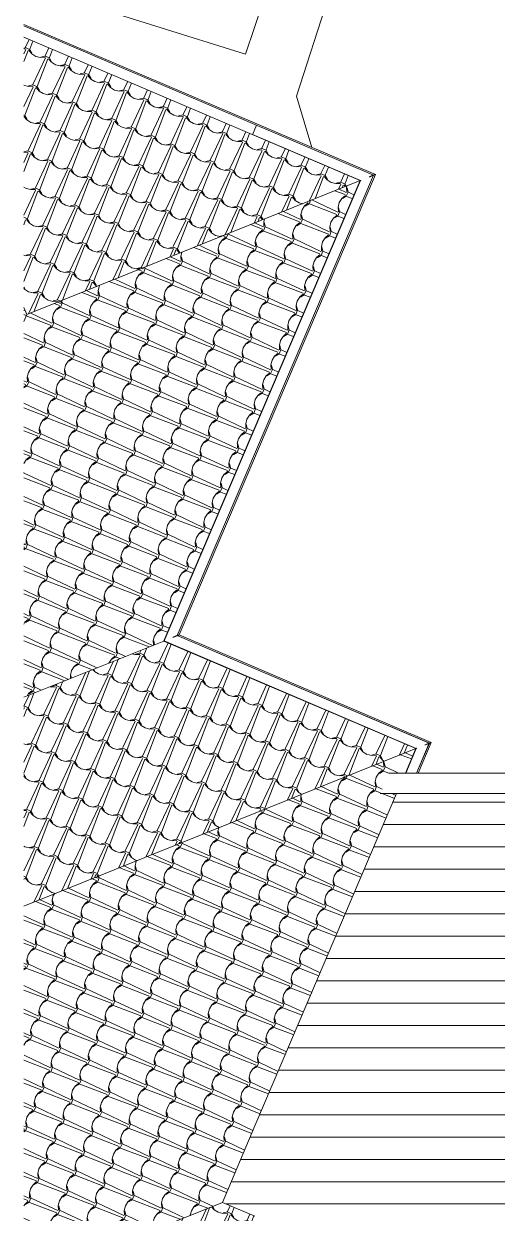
# Model space of a CAD drawing. Header units: millimetres. Extents: x -39027 to 364494, y -35256 to 94895.
# Drawn here: x 195460 to 200766, y 72363 to 85688 of the extents above; entities that cross this region are included whole.
import ezdxf

# ---------------------------------------------------------------- set-up
doc = ezdxf.new("R2010")
doc.units = ezdxf.units.MM
doc.header["$LTSCALE"] = 25
for name, color, linetype, lineweight in [('A-DETL-MBND', 4, 'Continuous', 13), ('A-ROOF', 132, 'Continuous', 5), ('A-ROOF-OTLN', 132, 'Continuous', 5), ('A-ROOF-PATT', 251, 'Continuous', 5)]:
    doc.layers.add(name, color=color, linetype=linetype, lineweight=lineweight)
doc.layers.add('Door-18', color=251, linetype='Continuous')

msp = doc.modelspace()

# ---------------------------------------------------------------- hatches: boundary and pattern name
at = {"layer": 'A-ROOF-PATT', "lineweight": 5}
h = msp.add_hatch(dxfattribs=at)
h.set_pattern_fill('FP_177', color=256, style=0, pattern_type=2)
h.set_pattern_definition([(156.899, (205701.35, 92127.9), (-137.745, -322.923), [51.72, -188.28]), (244.724, (205878.383, 92032.359), (-137.744864, -322.922987), [328.687, -5995.205]), (249.074, (205683.055, 92115.676), (-137.745074, -322.922897), [328.687, -5995.204]), (193.081, (205653.78, 92148.18), (-358.5001, -228.7588), [50.24, -544.448]), (300.717, (205701.35, 92127.89), (83.0099, -417.0878), [50.24, -544.448]), (346.131, (205770.533, 92050.134), (220.75548, -94.16393), [53.518, -2134.827]), (147.667, (205770.533, 92050.134), (-220.75489, 94.16531), [53.518, -2134.827]), (2.893, (205822.49, 92037.31), (220.7549, -94.1643), [52.773, -748.259]), (130.905, (205725.31, 92078.76), (-220.7548, 94.1646), [52.773, -748.259])])
h.paths.add_polyline_path([(195492.5, 82429), (199228, 83930.6), (195460, 85537.9), (195460, 82510)], flags=0)
h = msp.add_hatch(dxfattribs=at)
h.set_pattern_fill('FP_176', color=256, style=0, pattern_type=2)
h.set_pattern_definition([(66.899, (215409.1, 64784.23), (-322.923, 137.745), [51.72, -188.28]), (154.724, (215313.573, 64607.202), (-322.922987, 137.7448635), [328.687, -5995.205]), (159.074, (215396.89, 64802.53), (-322.922897, 137.745074), [328.687, -5995.204]), (103.081, (215429.4, 64831.8), (-228.7588, 358.5001), [50.24, -544.448]), (210.717, (215409.1, 64784.23), (-417.08784, -83.00986), [50.24, -544.448]), (256.131, (215331.35, 64715.052), (-94.16393, -220.75548), [53.518, -2134.827]), (57.667, (215331.35, 64715.052), (94.16531, 220.75489), [53.518, -2134.827]), (272.893, (215318.52, 64663.09), (-94.1643, -220.7549), [52.773, -748.259]), (40.905, (215359.97, 64760.27), (94.16463, 220.75476), [52.773, -748.259])])
h.paths.add_polyline_path([(195460, 78142.4), (197027.9, 78772.7), (199228, 83930.6), (195492.5, 82429), (195460, 82352.7), (195460, 78772.7)], flags=0)
h = msp.add_hatch(dxfattribs=at)
h.set_pattern_fill('FP_173', color=256, style=0, pattern_type=2)
h.set_pattern_definition([(246.899, (177909.97, 80313.84), (322.923, -137.745), [51.72, -188.28]), (334.724, (178005.495, 80490.869), (322.922987, -137.744864), [328.687, -5995.205]), (339.074, (177922.178, 80295.541), (322.922897, -137.745074), [328.687, -5995.204]), (283.081, (177889.67, 80266.27), (228.7588, -358.5001), [50.24, -544.448]), (30.717, (177909.97, 80313.84), (417.0878, 83.0099), [50.24, -544.448]), (76.131, (177987.72, 80383.018), (94.16393, 220.75548), [53.518, -2134.827]), (237.667, (177987.72, 80383.018), (-94.16531, -220.75489), [53.518, -2134.827]), (92.893, (178000.55, 80434.98), (94.1643, 220.7549), [52.773, -748.259]), (220.905, (177959.1, 80337.8), (-94.16463, -220.75476), [52.773, -748.259])])
h.paths.add_polyline_path([(195460, 82352.7), (195492.5, 82429), (195460, 82510)], flags=0)
h = msp.add_hatch(dxfattribs=at)
h.set_pattern_fill('FP_172', color=256, style=0, pattern_type=2)
h.set_pattern_definition([(156.899, (205379.15, 91372.52), (-137.745, -322.923), [51.72, -188.28]), (244.724, (205556.183, 91276.994), (-137.744864, -322.922987), [328.687, -5995.205]), (249.074, (205360.855, 91360.31), (-137.745074, -322.922897), [328.687, -5995.204]), (193.081, (205331.58, 91392.82), (-358.5001, -228.7588), [50.24, -544.448]), (300.717, (205379.15, 91372.52), (83.0099, -417.0878), [50.24, -544.448]), (346.131, (205448.332, 91294.77), (220.75548, -94.16393), [53.518, -2134.827]), (147.667, (205448.332, 91294.77), (-220.75489, 94.16531), [53.518, -2134.827]), (2.893, (205500.29, 91281.94), (220.7549, -94.1643), [52.773, -748.259]), (130.905, (205403.11, 91323.39), (-220.75476, 94.16463), [52.773, -748.259])])
h.paths.add_polyline_path([(195460, 75801.3), (199853.5, 77567.4), (197027.9, 78772.7), (195460, 78142.4), (195460, 77997.4)], flags=0)
h = msp.add_hatch(dxfattribs=at)
h.set_pattern_fill('FP_171', color=256, style=0, pattern_type=2)
h.set_pattern_definition([(66.899, (215822.9, 64607.73), (-322.923, 137.745), [51.72, -188.28]), (154.724, (215727.37, 64430.697), (-322.922987, 137.7448635), [328.687, -5995.205]), (159.074, (215810.687, 64626.025), (-322.922897, 137.745074), [328.687, -5995.204]), (103.081, (215843.19, 64655.3), (-228.7588, 358.5001), [50.24, -544.448]), (210.717, (215822.9, 64607.73), (-417.0878, -83.0099), [50.24, -544.448]), (256.131, (215745.146, 64538.548), (-94.16393, -220.75548), [53.518, -2134.827]), (57.667, (215745.146, 64538.548), (94.16531, 220.75489), [53.518, -2134.827]), (272.893, (215732.32, 64486.59), (-94.1643, -220.7549), [52.773, -748.259]), (40.905, (215773.77, 64583.77), (94.16463, 220.75476), [52.773, -748.259])])
h.paths.add_polyline_path([(195460, 71589.8), (197685.3, 72484.3), (199638.6, 77063.6), (199454.8, 77063.6), (199552.9, 77293.6), (199736.7, 77293.6), (199853.5, 77567.4), (195460, 75801.3), (195460, 72323.9)], flags=0)
h = msp.add_hatch(dxfattribs=at)
h.set_pattern_fill('FP_175', color=256, style=0, pattern_type=2)
h.set_pattern_definition([(156.899, (205061.63, 90628.1), (-137.745, -322.923), [51.72, -188.28]), (244.724, (205238.658, 90532.588), (-137.7448635, -322.922987), [328.687, -5995.205]), (249.074, (205043.33, 90615.905), (-137.745074, -322.922897), [328.687, -5995.204]), (193.081, (205014.06, 90648.41), (-358.5001, -228.7588), [50.24, -544.448]), (300.717, (205061.63, 90628.12), (83.0099, -417.0878), [50.24, -544.448]), (346.131, (205130.807, 90550.364), (220.75548, -94.16393), [53.518, -2134.827]), (147.667, (205130.807, 90550.364), (-220.75489, 94.16531), [53.518, -2134.827]), (2.893, (205182.77, 90537.54), (220.7549, -94.1643), [52.773, -748.259]), (130.905, (205085.59, 90578.99), (-220.75476, 94.16463), [52.773, -748.259])])
h.paths.add_polyline_path([(197032.4, 70009.2), (200134.1, 71256.1), (199786.9, 71404.2), (200178.4, 71420.9), (197685.3, 72484.3), (195460, 71589.8), (195460, 70679.9), (195570, 70633)], flags=0)
at = {"layer": 'Door-18', "lineweight": 5}
h = msp.add_hatch(dxfattribs=at)
h.set_pattern_fill('FP_169', color=256, style=0, pattern_type=2)
h.set_pattern_definition([(180, (198419.69, 72215.83), (3e-14, -250), [])])
h.paths.add_polyline_path([(200178.4, 71420.9), (202175.1, 71506.2), (202175.1, 77063.6), (199638.6, 77063.6), (197685.3, 72484.3), (199978.4, 71506.2)], flags=0)

# ---------------------------------------------------------------- linework, layer by layer
at = {"layer": 'A-DETL-MBND', "lineweight": 5}
for p, q in [((198305.1, 86426.2), (198045.2, 85647.4)), ((197945.5, 85348.3), (195460, 86125.1)), ((198516.6, 84875.9), (198876.9, 85993.5)), ((198045.2, 85647.4), (197945.5, 85348.3)), ((198688.6, 84303.2), (198516.6, 84875.9)), ((198022.1, 84445.1), (198067.5, 84551.5)), ((198737.7, 84139.8), (198737.4, 84141)), ((199552.9, 77293.6), (202209, 77293.6)), ((202209, 77063.6), (199454.8, 77063.6)), ((198050.9, 73341.4), (197685.3, 72484.3)), ((197685.3, 72484.3), (198050.9, 72328.4))]:
    msp.add_line(p, q, dxfattribs=at)
at = {"layer": 'A-ROOF'}
for p, q in [((199228, 83930.6), (195460, 85537.9)), ((199228, 83930.6), (195492.5, 82429)), ((197027.9, 78772.7), (199228, 83930.6)), ((195492.5, 82429), (195460, 82510)), ((195460, 82352.7), (195492.5, 82429)), ((197027.9, 78772.7), (195460, 78142.4)), ((199853.5, 77567.4), (197027.9, 78772.7)), ((199853.5, 77567.4), (195460, 75801.3)), ((199736.7, 77293.6), (199853.5, 77567.4)), ((198050.9, 73341.4), (199638.6, 77063.6)), ((195460, 71589.8), (197685.3, 72484.3))]:
    msp.add_line(p, q, dxfattribs=at)
at = {"layer": 'A-ROOF-OTLN'}
for p, q in [((199400.2, 83999.9), (195460, 85680.6)), ((195460, 85664), (199380.2, 83991.8)), ((195460, 85663), (199379.1, 83991.4)), ((198022.5, 84446), (199229.3, 83931.2)), ((198022.8, 84446.9), (199230.7, 83931.7)), ((199233.4, 83932.8), (198023.7, 84448.8)), ((199379.1, 83991.4), (197178.9, 78833.4)), ((199380.2, 83991.8), (197180.1, 78833.9)), ((197200.1, 78841.9), (199400.2, 83999.9)), ((199229.3, 83931.2), (197029.2, 78773.2)), ((199230.7, 83931.7), (197030.5, 78773.7)), ((197033.3, 78774.8), (199233.4, 83932.8)), ((197029.2, 78773.2), (199854.8, 77568)), ((197030.5, 78773.7), (199856.1, 77568.5)), ((199858.9, 77569.6), (197033.3, 78774.8)), ((197178.9, 78833.4), (200004.5, 77628.2)), ((197180.1, 78833.9), (200005.6, 77628.6)), ((200025.7, 77636.7), (197200.1, 78841.9)), ((199854.8, 77568), (199737.8, 77293.6)), ((199856.1, 77568.5), (199738.8, 77293.6)), ((199741.1, 77293.6), (199858.9, 77569.6)), ((200004.5, 77628.2), (199861.8, 77293.6)), ((200005.6, 77628.6), (199862.7, 77293.6)), ((199879.3, 77293.6), (200025.7, 77636.7))]:
    msp.add_line(p, q, dxfattribs=at)
for points, knots in [([(199379.1, 83991.4), (199379, 83991.3), (199378.2, 83991), (199375.5, 83989.9), (199372.7, 83988.8), (199369.7, 83987.6), (199367, 83986.5), (199364.1, 83985.4), (199360.1, 83983.8), (199355.7, 83982), (199352, 83980.5), (199348.1, 83978.9), (199341.1, 83976.1), (199334.8, 83973.6), (199330.5, 83971.8)], [0, 0, 0, 0, 0.1666667, 0.25, 0.3333333, 0.4166667, 0.4583333, 0.5, 0.5833333, 0.6666667, 0.7083333, 0.75, 0.8333333, 1, 1, 1, 1]), ([(199380.4, 83991.9), (199380.3, 83991.8), (199380, 83991.7), (199379.5, 83991.6), (199379.2, 83991.4), (199379.1, 83991.4), (199379.1, 83991.4)], [0.4, 0.4, 0.4, 0.4, 0.5, 0.6, 0.8, 1, 1, 1, 1]), ([(199400.2, 83999.9), (199400.3, 83999.9), (199400.2, 83999.8), (199399.7, 83999.6), (199399.2, 83999.4), (199398.6, 83999.2), (199398.1, 83999), (199397.5, 83998.8), (199396.9, 83998.5), (199396.2, 83998.2), (199395.5, 83998), (199394.5, 83997.6), (199393.5, 83997.2), (199392.6, 83996.8), (199392, 83996.6), (199391.3, 83996.3), (199390.7, 83996), (199390, 83995.8), (199389.4, 83995.5), (199388.7, 83995.2), (199388.1, 83995), (199387.4, 83994.7), (199386.8, 83994.5), (199386.2, 83994.2), (199385.6, 83994), (199385, 83993.8), (199384.3, 83993.5), (199383.6, 83993.2), (199383, 83992.9), (199382.4, 83992.7), (199381.7, 83992.4), (199381.1, 83992.2), (199380.5, 83991.9), (199380.2, 83991.8), (199380.2, 83991.8)], [0.29411765, 0.29411765, 0.29411765, 0.29411765, 0.35294118, 0.38235294, 0.41176471, 0.44117647, 0.45588235, 0.47058824, 0.5, 0.51470588, 0.52941176, 0.55882353, 0.58823529, 0.60294118, 0.61764706, 0.63235294, 0.64705882, 0.66176471, 0.67647059, 0.69117647, 0.70588235, 0.72058824, 0.73529412, 0.75, 0.76470588, 0.77941176, 0.79411765, 0.82352941, 0.83823529, 0.85294118, 0.88235294, 0.91176471, 0.94117647, 1, 1, 1, 1]), ([(199233.4, 83932.8), (199233.4, 83932.8), (199233.3, 83932.8), (199233.1, 83932.7), (199232.9, 83932.6), (199232.6, 83932.5), (199232.3, 83932.4), (199232, 83932.2), (199231.4, 83932), (199231, 83931.8), (199230.7, 83931.7)], [0.5, 0.5, 0.5, 0.5, 0.6, 0.65, 0.7, 0.75, 0.8, 0.85, 0.9, 1, 1, 1, 1]), ([(199238.5, 83934.9), (199237.8, 83934.6), (199236.8, 83934.2), (199235.5, 83933.7), (199234.7, 83933.3), (199234.2, 83933.1), (199233.7, 83932.9), (199233.4, 83932.8), (199233.2, 83932.7)], [0, 0, 0, 0, 0.16666667, 0.25, 0.33333333, 0.375, 0.41666667, 0.46880819, 0.46880819, 0.46880819, 0.46880819]), ([(197033.3, 78774.8), (197033.3, 78774.8), (197033.2, 78774.8), (197033, 78774.7), (197032.8, 78774.7), (197032.5, 78774.5), (197032.2, 78774.4), (197031.8, 78774.3), (197031.3, 78774.1), (197030.9, 78773.9), (197030.5, 78773.7)], [0.5, 0.5, 0.5, 0.5, 0.6, 0.65, 0.7, 0.75, 0.8, 0.85, 0.9, 1, 1, 1, 1]), ([(197038.4, 78776.9), (197037.7, 78776.6), (197036.7, 78776.2), (197035.4, 78775.7), (197034.6, 78775.4), (197034, 78775.2), (197033.6, 78775), (197033.3, 78774.9), (197033.1, 78774.8)], [0, 0, 0, 0, 0.16666667, 0.25, 0.33333333, 0.375, 0.41666667, 0.46880819, 0.46880819, 0.46880819, 0.46880819]), ([(197178.9, 78833.4), (197178.9, 78833.4), (197178.1, 78833.1), (197175.4, 78832), (197172.5, 78830.8), (197169.6, 78829.6), (197166.9, 78828.6), (197164, 78827.4), (197160, 78825.8), (197155.6, 78824), (197151.9, 78822.5), (197148, 78821), (197141, 78818.1), (197134.7, 78815.6), (197130.4, 78813.9)], [0, 0, 0, 0, 0.1666667, 0.25, 0.3333333, 0.4166667, 0.4583333, 0.5, 0.5833333, 0.6666667, 0.7083333, 0.75, 0.8333333, 1, 1, 1, 1]), ([(197180.3, 78833.9), (197180.1, 78833.9), (197179.9, 78833.8), (197179.4, 78833.6), (197179, 78833.4), (197178.9, 78833.4), (197178.9, 78833.4)], [0.4, 0.4, 0.4, 0.4, 0.5, 0.6, 0.8, 1, 1, 1, 1]), ([(197200.1, 78841.9), (197200.1, 78841.9), (197200, 78841.9), (197199.6, 78841.7), (197199, 78841.5), (197198.5, 78841.3), (197197.9, 78841), (197197.4, 78840.8), (197196.7, 78840.6), (197196.1, 78840.3), (197195.3, 78840), (197194.4, 78839.6), (197193.4, 78839.2), (197192.5, 78838.9), (197191.9, 78838.6), (197191.2, 78838.3), (197190.6, 78838.1), (197189.9, 78837.8), (197189.3, 78837.6), (197188.6, 78837.3), (197188, 78837), (197187.3, 78836.8), (197186.7, 78836.5), (197186.1, 78836.3), (197185.5, 78836), (197184.9, 78835.8), (197184.2, 78835.5), (197183.5, 78835.2), (197182.9, 78835), (197182.3, 78834.7), (197181.6, 78834.5), (197181, 78834.2), (197180.3, 78834), (197180.1, 78833.9), (197180.1, 78833.9)], [0.29411765, 0.29411765, 0.29411765, 0.29411765, 0.35294118, 0.38235294, 0.41176471, 0.44117647, 0.45588235, 0.47058824, 0.5, 0.51470588, 0.52941176, 0.55882353, 0.58823529, 0.60294118, 0.61764706, 0.63235294, 0.64705882, 0.66176471, 0.67647059, 0.69117647, 0.70588235, 0.72058824, 0.73529412, 0.75, 0.76470588, 0.77941176, 0.79411765, 0.82352941, 0.83823529, 0.85294118, 0.88235294, 0.91176471, 0.94117647, 1, 1, 1, 1]), ([(199858.9, 77569.6), (199858.9, 77569.6), (199858.8, 77569.6), (199858.6, 77569.5), (199858.4, 77569.4), (199858.1, 77569.3), (199857.8, 77569.2), (199857.4, 77569), (199856.9, 77568.8), (199856.4, 77568.6), (199856.1, 77568.5)], [0.5, 0.5, 0.5, 0.5, 0.6, 0.65, 0.7, 0.75, 0.8, 0.85, 0.9, 1, 1, 1, 1]), ([(199864, 77571.7), (199863.3, 77571.4), (199862.3, 77571), (199861, 77570.5), (199860.2, 77570.1), (199859.6, 77569.9), (199859.2, 77569.7), (199858.9, 77569.6), (199858.7, 77569.5)], [0, 0, 0, 0, 0.16666667, 0.25, 0.33333333, 0.375, 0.41666667, 0.46880819, 0.46880819, 0.46880819, 0.46880819]), ([(200004.5, 77628.2), (200004.5, 77628.1), (200003.7, 77627.8), (200000.9, 77626.7), (199998.1, 77625.6), (199995.2, 77624.4), (199992.5, 77623.3), (199989.6, 77622.2), (199985.6, 77620.5), (199981.2, 77618.8), (199977.5, 77617.3), (199973.6, 77615.7), (199966.6, 77612.9), (199960.2, 77610.4), (199956, 77608.6)], [0, 0, 0, 0, 0.1666667, 0.25, 0.3333333, 0.4166667, 0.4583333, 0.5, 0.5833333, 0.6666667, 0.7083333, 0.75, 0.8333333, 1, 1, 1, 1]), ([(200005.9, 77628.7), (200005.7, 77628.6), (200005.5, 77628.5), (200005, 77628.3), (200004.6, 77628.2), (200004.5, 77628.2), (200004.5, 77628.2)], [0.4, 0.4, 0.4, 0.4, 0.5, 0.6, 0.8, 1, 1, 1, 1]), ([(200025.7, 77636.7), (200025.7, 77636.7), (200025.6, 77636.6), (200025.1, 77636.4), (200024.6, 77636.2), (200024.1, 77636), (200023.5, 77635.8), (200023, 77635.6), (200022.3, 77635.3), (200021.6, 77635), (200020.9, 77634.7), (200020, 77634.4), (200018.9, 77633.9), (200018.1, 77633.6), (200017.5, 77633.4), (200016.8, 77633.1), (200016.2, 77632.8), (200015.5, 77632.6), (200014.8, 77632.3), (200014.2, 77632), (200013.5, 77631.8), (200012.9, 77631.5), (200012.3, 77631.3), (200011.7, 77631), (200011.1, 77630.8), (200010.5, 77630.6), (200009.8, 77630.3), (200009.1, 77630), (200008.4, 77629.7), (200007.9, 77629.5), (200007.2, 77629.2), (200006.6, 77629), (200005.9, 77628.7), (200005.7, 77628.6), (200005.6, 77628.6)], [0.29411765, 0.29411765, 0.29411765, 0.29411765, 0.35294118, 0.38235294, 0.41176471, 0.44117647, 0.45588235, 0.47058824, 0.5, 0.51470588, 0.52941176, 0.55882353, 0.58823529, 0.60294118, 0.61764706, 0.63235294, 0.64705882, 0.66176471, 0.67647059, 0.69117647, 0.70588235, 0.72058824, 0.73529412, 0.75, 0.76470588, 0.77941176, 0.79411765, 0.82352941, 0.83823529, 0.85294118, 0.88235294, 0.91176471, 0.94117647, 1, 1, 1, 1])]:
    msp.add_open_spline(points, degree=3, knots=knots, dxfattribs=at)

doc.saveas('drawing.dxf')
